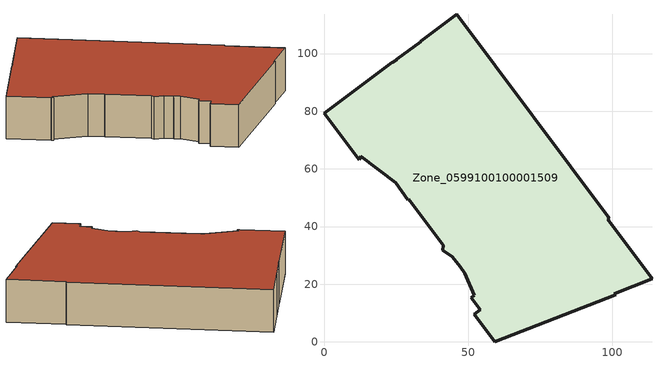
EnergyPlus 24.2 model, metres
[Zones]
Zone_0599100100001509
 floor ground (C_G): 11.46,63.96 0,79.34 23.72,97.02 23.79,96.91 25.23,97.89 25.17,97.99 33.56,104.18 33.48,104.29 46.07,113.67 98.89,42.85 98.36,42.47 113.77,21.91 100.59,16.66 101.17,16.38 59.16,0 52.03,9.58 54.16,11.1 51.03,15.38 52.16,16.13 48.87,23.84 47.26,26.07 47.31,26.11 44.52,29.5 41.2,31.85 41.35,33.59 29.33,49.44 29.08,49.26 24.89,55.15 12.76,64.33 12.16,63.19 11.54,64.02 z0.11
 wall outside (C_F): 46.07,113.67 33.48,104.29 33.56,104.18 25.17,97.99 25.23,97.89 23.79,96.91 23.72,97.02 0,79.34 11.46,63.96 11.54,64.02 12.16,63.19 12.76,64.33 24.89,55.15 29.08,49.26 29.33,49.44 41.35,33.59 41.2,31.85 44.52,29.5 47.31,26.11 47.26,26.07 48.87,23.84 52.16,16.13 51.03,15.38 54.16,11.1 52.03,9.58 59.16,0 101.17,16.38 100.59,16.66 113.77,21.91 98.36,42.47 98.89,42.85 46.07,113.67 z0.11:20.13
 roof outside (C_R): 59.16,0 101.17,16.38 100.59,16.66 113.77,21.91 98.36,42.47 98.89,42.85 46.07,113.67 33.48,104.29 33.56,104.18 25.17,97.99 25.23,97.89 23.79,96.91 23.72,97.02 0,79.34 11.46,63.96 11.54,64.02 12.16,63.19 12.76,64.33 24.89,55.15 29.08,49.26 29.33,49.44 41.35,33.59 41.2,31.85 44.52,29.5 47.31,26.11 47.26,26.07 48.87,23.84 52.16,16.13 51.03,15.38 54.16,11.1 52.03,9.58 z20.13
[BUILDING]
Pand.0599100100001509: North Axis=0; Terrain=City; Loads Convergence Tolerance Value=0.04; Temperature Convergence Tolerance Value=0.4; Solar Distribution=FullExterior; Maximum Number of Warmup Days=25; Minimum Number of Warmup Days=1
[Site:Location]
Rotterdam.The.Hague.AP_ZH_NLD Design_Conditions: Latitude=51.96; Longitude=4.45; Time Zone=1; Elevation=-4.5
[SITE:GROUNDTEMPERATURE:BUILDINGSURFACE]
18, 18, 18, 18, 18, 18, 18, 18, 18, 18, 18, 18
[MATERIAL] Thermal Absorptance=0.9; Solar Absorptance=0.7; Visible Absorptance=0.7
Name | Roughness | Thickness | Conductivity | Density | Specific Heat
G.TI.2006-2014 | MediumSmooth | 0.15 | 0.06 | 540 | 1210
F.TI.2006-2014 | Rough | 0.3 | 0.12 | 1920 | 840
R.TI.2006-2014 | MediumRough | 0.2 | 0.08 | 1500 | 1000
[CONSTRUCTION]
C_G: G.TI.2006-2014
C_F: F.TI.2006-2014
C_R: R.TI.2006-2014
[ZONE]
Zone_0599100100001509: Type=1; Multiplier=1; Ceiling Height=Autocalculate; Volume=Autocalculate; Floor Area=autocalculate; Part of Total Floor Area=Yes
[ZONEINFILTRATION:DESIGNFLOWRATE]
Infil_Zone_0599100100001509: Zone or ZoneList or Space or SpaceList=Zone_0599100100001509; Schedule=AlwaysOn; Design Flow Rate Calculation Method=Flow/Area; Flow Rate per Floor Area=0.0015; Constant Term Coefficient=1; Temperature Term Coefficient=0; Velocity Term Coefficient=0; Velocity Squared Term Coefficient=0
[HVACTEMPLATE:ZONE:IDEALLOADSAIRSYSTEM]
Zone_0599100100001509: Maximum Heating Supply Air Temperature=50; Minimum Cooling Supply Air Temperature=13; Maximum Heating Supply Air Humidity Ratio=0.0156; Minimum Cooling Supply Air Humidity Ratio=0.0077; Heating Limit=NoLimit; Cooling Limit=NoLimit; Dehumidification Control Type=ConstantSensibleHeatRatio; Cooling Sensible Heat Ratio=0.7; Dehumidification Setpoint=60; Humidification Control Type=None; Humidification Setpoint=30; Outdoor Air Method=None; Outdoor Air Flow Rate per Person=0.00944; Outdoor Air Flow Rate per Zone Floor Area=0; Outdoor Air Flow Rate per Zone=0; Demand Controlled Ventilation Type=None; Outdoor Air Economizer Type=NoEconomizer; Heat Recovery Type=None; Sensible Heat Recovery Effectiveness=0.7; Latent Heat Recovery Effectiveness=0.65
[ZONECONTROL:THERMOSTAT]
ThermostatControl_Zone_0599100100001509: Zone or ZoneList=Zone_0599100100001509; Control Type Schedule=DualSetpointControlType; Control 1=Thermostat_Zone_0599100100001509; Temperature Difference Between Cutout And Setpoint=0
[THERMOSTATSETPOINT:DUALSETPOINT]
Thermostat_Zone_0599100100001509: Heating Setpoint Temperature Schedule=HeatingSetpoint_Zone_0599100100001509; Cooling Setpoint Temperature Schedule=CoolingSetpoint_Zone_0599100100001509
[SCHEDULE:COMPACT]
HeatingSetpoint_Zone_0599100100001509: Through: 12/31, For: AllDays, Until: 24:00, 21
CoolingSetpoint_Zone_0599100100001509: Through: 12/31, For: AllDays, Until: 24:00, 24
DualSetpointControlType: Through: 12/31, For: AllDays, Until: 24:00, 4
AlwaysOn: Through: 12/31, For: AllDays, Until: 24:00, 1
